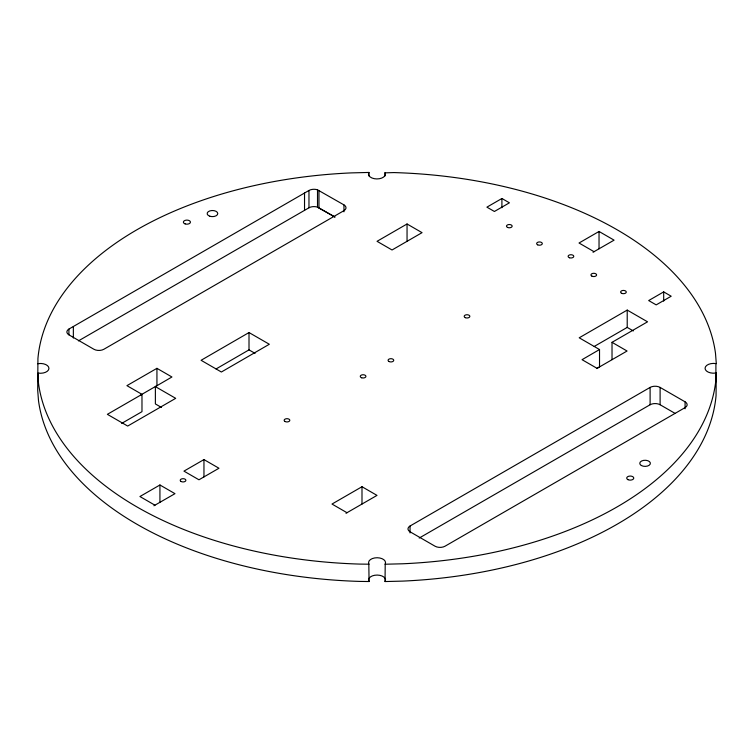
<?xml version="1.0" encoding="UTF-8"?>
<svg xmlns="http://www.w3.org/2000/svg" width="754" height="754" viewBox="0 0 754 754"><rect width="100%" height="100%" fill="white"/><g stroke="black" fill="none" stroke-linecap="round" stroke-linejoin="round"><path stroke-width="1.13" d="M715.904 380.921L715.904 363.598A8.492 4.901 0 0 0 705.065 368.216A8.492 4.901 0 0 0 715.593 373.06L716.234 372.919L716.064 395.473A339.488 196.002 0 0 1 402.636 581.108L385.04 581.551L385.209 564.001A8.492 4.901 0 0 0 377.207 557.743A8.492 4.901 0 0 0 368.819 563.822L369.064 581.523L360.007 581.419A339.488 196.002 0 0 1 38.482 400.468L37.7 390.299L37.936 358.527A339.488 196.002 0 0 1 351.364 172.892L368.96 172.449L368.96 175.908M37.766 381.081L37.936 375.85M716.234 372.919L716.064 378.15A339.488 196.002 0 0 1 402.636 563.785L385.04 564.228M368.96 172.449L368.791 172.675A8.492 4.901 0 0 0 376.793 178.934A8.492 4.901 0 0 0 385.181 172.855L393.993 172.581A339.488 196.002 0 0 1 715.518 353.532L716.3 363.701M385.04 581.551L385.209 581.325A8.492 4.901 0 0 0 377.207 575.066A8.492 4.901 0 0 0 368.819 581.145L369.064 581.523M161.479 407.452L155.381 403.937L155.381 386.613L171.931 376.991L156.936 368.329L126.926 385.652L141.978 394.342L141.978 411.675L121.62 423.428M249.008 332.552L201.082 360.289L221.374 372.014L269.329 344.258L249.008 332.552L249.008 349.875L216.059 368.951M612.022 342.325L647.545 321.817L627.215 310.082L579.204 337.801L599.524 349.536L582.05 359.677L597.055 368.338L627.064 351.015L612.022 342.325L612.022 359.658M596.612 368.555L599.524 366.868L599.524 349.536M343.956 204.89A7.069 4.081 0 0 1 343.956 210.658L103.892 349.253A7.069 4.081 0 0 1 93.892 349.253L68.916 334.833A7.069 4.081 0 0 1 68.916 329.064L308.97 190.47A7.069 4.081 0 0 1 317.509 189.82L343.956 204.89L343.956 211.817M78.444 340.883L308.97 207.793A7.069 4.081 0 0 1 317.509 207.143L334.964 217.02M407.047 223.985L377.038 241.318L392.042 249.979L422.052 232.656L407.047 223.985L407.047 241.318M140.932 394.889L156.936 385.652L156.936 368.329M141.978 394.342L107.37 414.332L127.68 426.057L175.691 398.338L155.381 386.613M501.91 198.49L486.905 207.152L494.407 211.478L509.412 202.817L501.91 198.49L501.91 207.727M153.929 505.764L174.975 493.663L159.933 484.982L139.924 496.528L154.966 505.208M593.03 252.251L614.076 240.149L599.034 231.459L579.025 243.014L594.067 251.695M203.957 459.582L183.957 471.127L198.962 479.789L218.962 468.243L203.957 459.582L203.957 476.905M663.69 291.892L648.685 300.554L656.187 304.88L671.192 296.218L663.69 291.892L663.69 301.129M594.209 346.463L627.215 327.406L633.313 330.931M345.992 513.286L377 495.387L361.995 486.726L331.996 504.049L346.991 512.711M410.044 532.946L410.044 526.009L650.108 387.415A7.069 4.081 0 0 1 660.108 387.415L685.084 401.835L685.084 408.772M419.205 538.054L650.108 404.747A7.069 4.081 0 0 1 660.108 404.747L675.094 413.399M37.766 363.758L38.407 363.617A8.492 4.901 0 0 1 48.935 368.461A8.492 4.901 0 0 1 38.096 373.079L38.482 383.136A339.488 196.002 0 0 0 360.007 564.096L369.064 564.19M334.795 216.992L317.509 207.143L317.509 189.82M249.008 349.875L255.059 353.372M715.951 376.51L716.3 381.024M660.108 387.415L660.108 404.747M650.108 387.415L650.108 404.747M627.215 310.082L627.215 327.406M599.034 231.459L599.034 248.792M384.936 172.477L384.936 175.946M361.995 486.726L361.995 504.049M318.97 190.47L318.97 207.793M308.97 190.47L308.97 207.793M304.531 193.033L304.531 210.357M159.933 484.982L159.933 502.305M73.355 326.501L73.355 338.046M68.916 329.064L68.916 334.833M410.044 526.009A7.069 4.081 0 0 0 410.044 531.787L435.03 546.207A7.069 4.081 0 0 0 445.03 546.207L685.084 407.612A7.069 4.081 0 0 0 685.084 401.835M185.126 223.9A3.534 2.045 0 0 0 190.442 222.138A3.534 2.045 0 0 0 185.145 220.366A3.534 2.045 0 0 0 185.126 223.9M209.819 216.219A5.306 3.063 0 0 0 217.774 213.561A5.306 3.063 0 0 0 209.819 210.913A5.306 3.063 0 0 0 209.819 216.219M641.324 465.491A5.306 3.063 0 0 0 650.202 464.115A5.306 3.063 0 0 0 643.709 460.364A5.306 3.063 0 0 0 641.324 465.491M628.035 479.685A3.534 2.045 0 0 0 633.728 478.394A3.534 2.045 0 0 0 628.93 476.189A3.534 2.045 0 0 0 628.035 479.685M621.645 293.315A2.828 1.631 0 0 0 626.235 292.316A2.828 1.631 0 0 0 622.436 290.526A2.828 1.631 0 0 0 621.645 293.315M591.984 276.19A2.828 1.631 0 0 0 596.565 275.191A2.828 1.631 0 0 0 592.776 273.4A2.828 1.631 0 0 0 591.984 276.19M507.527 227.416A2.828 1.631 0 0 0 512.117 226.417A2.828 1.631 0 0 0 508.319 224.626A2.828 1.631 0 0 0 507.527 227.416M537.687 244.843A2.828 1.631 0 0 0 542.267 243.844A2.828 1.631 0 0 0 538.469 242.053A2.828 1.631 0 0 0 537.687 244.843M181.054 481.467A2.828 1.631 0 0 0 185.786 480.732A2.828 1.631 0 0 0 182.317 478.733A2.828 1.631 0 0 0 181.054 481.467M361.684 377.782A2.828 1.631 0 0 0 365.926 376.369A2.828 1.631 0 0 0 361.684 374.955A2.828 1.631 0 0 0 361.684 377.782M569.534 257.774A2.828 1.631 0 0 0 573.775 256.36A2.828 1.631 0 0 0 569.534 254.946A2.828 1.631 0 0 0 569.534 257.774M388.904 361.468A2.828 1.631 0 0 0 393.635 360.732A2.828 1.631 0 0 0 390.176 358.734A2.828 1.631 0 0 0 388.904 361.468M465.331 317.67A2.828 1.631 0 0 0 469.827 316.557A2.828 1.631 0 0 0 465.906 314.861A2.828 1.631 0 0 0 465.331 317.67M284.974 421.467A2.828 1.631 0 0 0 289.715 420.732A2.828 1.631 0 0 0 286.247 418.734A2.828 1.631 0 0 0 284.974 421.467"/></g></svg>
